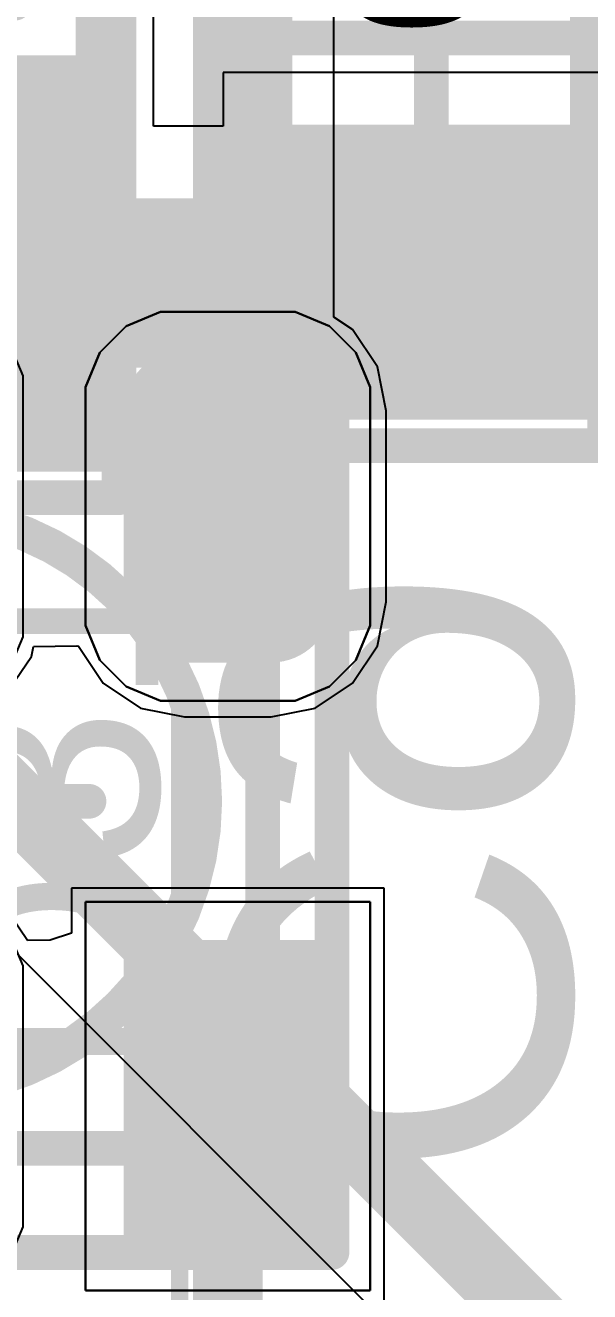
# Model space of a CAD drawing. Header units: inches. Extents: x -30 to 118, y 20 to 51.
# Drawn here: x 85.73 to 87.356, y 37.287 to 40.936 of the extents above; entities that cross this region are included whole.
import ezdxf

# ---------------------------------------------------------------- set-up
doc = ezdxf.new("R2010")
doc.units = ezdxf.units.IN
for name, color, linetype in [('Bottom Courtyard', 56, 'Continuous'), ('Bottom Layer', 5, 'Continuous'), ('Bottom Overlay', 54, 'Continuous'), ('Bottom Paste', 16, 'Continuous'), ('Bottom Solder', 6, 'Continuous'), ('Mechanical 1', 6, 'Continuous'), ('Top Assembly', 56, 'Continuous'), ('Top Component Outline', 56, 'Continuous'), ('Top Courtyard', 56, 'Continuous'), ('Top Layer', 1, 'Continuous'), ('Top Overlay', 2, 'Continuous'), ('Top Paste', 8, 'Continuous'), ('Top Solder', 216, 'Continuous')]:
    doc.layers.add(name, color=color, linetype=linetype)
doc.styles.add('Arial', font='', dxfattribs={"height": 0.2})
doc.styles.get('Arial').set_extended_font_data('Arial')

# ---------------------------------------------------------------- blocks, each defined once
blk = doc.blocks.new('APA_RGB_LED_2020_576')
at = {"layer": 'Top Layer'}
h = blk.add_hatch(color=1, dxfattribs=at)
edge = h.paths.add_edge_path()
edge.add_arc((-1.12500283, 1.02500176), 0.12499848, 90, 180)
edge.add_line((-1.25000131, 1.02500176), (-1.25000131, 0.77499972))
edge.add_arc((-1.12500283, 0.77499972), 0.12499848, 180, 270)
edge.add_line((-1.12500283, 0.6500012399999999), (-0.5749988500000001, 0.6500012399999999))
edge.add_arc((-0.5749988500000001, 0.77499972), 0.12499848, 270, 360)
edge.add_line((-0.4500003700000001, 0.77499972), (-0.4500003700000001, 1.02500176))
edge.add_arc((-0.5749988500000001, 1.02500176), 0.12499848, 0, 90)
edge.add_line((-0.5749988500000001, 1.15000024), (-1.12500283, 1.15000024))
h = blk.add_hatch(color=1, dxfattribs=at)
edge = h.paths.add_edge_path()
edge.add_arc((0.5749988500000001, 1.02500176), 0.12499848, 90, 180)
edge.add_line((0.4500003700000001, 1.02500176), (0.4500003700000001, 0.77499972))
edge.add_arc((0.5749988500000001, 0.77499972), 0.12499848, 180, 270)
edge.add_line((0.5749988500000001, 0.6500012399999999), (1.12500283, 0.6500012399999999))
edge.add_arc((1.12500283, 0.77499972), 0.12499848, 270, 360)
edge.add_line((1.25000131, 0.77499972), (1.25000131, 1.02500176))
edge.add_arc((1.12500283, 1.02500176), 0.12499848, 0, 90)
edge.add_line((1.12500283, 1.15000024), (0.5749988500000001, 1.15000024))
h = blk.add_hatch(color=1, dxfattribs=at)
edge = h.paths.add_edge_path()
edge.add_arc((-1.17500019, 0.07499858), 0.07500112, 90, 180)
edge.add_line((-1.25000131, 0.07499858000000001), (-1.25000131, -0.07499857999999998))
edge.add_arc((-1.17500019, -0.07499858), 0.07500112, 180, 270)
edge.add_line((-1.17500019, -0.1499997), (-0.52500149, -0.1499997))
edge.add_arc((-0.52500149, -0.07499858), 0.07500112, 270, 360)
edge.add_line((-0.4500003699999999, -0.07499858), (-0.4500003699999999, 0.07499858))
edge.add_arc((-0.52500149, 0.07499858), 0.07500112, 0, 90)
edge.add_line((-0.52500149, 0.1499997), (-1.17500019, 0.1499997))
h = blk.add_hatch(color=1, dxfattribs=at)
edge = h.paths.add_edge_path()
edge.add_arc((0.52500149, 0.07499858), 0.07500112, 90, 180)
edge.add_line((0.4500003699999999, 0.07499858000000001), (0.4500003699999999, -0.07499857999999998))
edge.add_arc((0.52500149, -0.07499858), 0.07500112, 180, 270)
edge.add_line((0.52500149, -0.1499997), (1.17500019, -0.1499997))
edge.add_arc((1.17500019, -0.07499858), 0.07500112, 270, 360)
edge.add_line((1.25000131, -0.07499858), (1.25000131, 0.07499858))
edge.add_arc((1.17500019, 0.07499858), 0.07500112, 0, 90)
edge.add_line((1.17500019, 0.1499997), (0.52500149, 0.1499997))
blk.add_hatch(color=1, dxfattribs=at).paths.add_polyline_path([(-1.25000131, -0.65000124), (-0.45000037, -0.65000124), (-0.45000037, -1.15000024), (-1.25000131, -1.15000024)])
h = blk.add_hatch(color=1, dxfattribs=at)
edge = h.paths.add_edge_path()
edge.add_arc((0.5749988500000001, -0.77499972), 0.12499848, 90, 180)
edge.add_line((0.4500003700000001, -0.77499972), (0.4500003700000001, -1.02500176))
edge.add_arc((0.5749988500000001, -1.02500176), 0.12499848, 180, 270)
edge.add_line((0.5749988500000001, -1.15000024), (1.12500283, -1.15000024))
edge.add_arc((1.12500283, -1.02500176), 0.12499848, 270, 360)
edge.add_line((1.25000131, -1.02500176), (1.25000131, -0.77499972))
edge.add_arc((1.12500283, -0.77499972), 0.12499848, 0, 90)
edge.add_line((1.12500283, -0.6500012399999999), (0.5749988500000001, -0.6500012399999999))
at = {"layer": 'Top Paste'}
h = blk.add_hatch(color=8, dxfattribs=at)
edge = h.paths.add_edge_path()
edge.add_arc((-1.12500283, 1.02500176), 0.12499848, 90, 180)
edge.add_line((-1.25000131, 1.02500176), (-1.25000131, 0.77499972))
edge.add_arc((-1.12500283, 0.77499972), 0.12499848, 180, 270)
edge.add_line((-1.12500283, 0.6500012399999999), (-0.5749988500000001, 0.6500012399999999))
edge.add_arc((-0.5749988500000001, 0.77499972), 0.12499848, 270, 360)
edge.add_line((-0.4500003700000001, 0.77499972), (-0.4500003700000001, 1.02500176))
edge.add_arc((-0.5749988500000001, 1.02500176), 0.12499848, 0, 90)
edge.add_line((-0.5749988500000001, 1.15000024), (-1.12500283, 1.15000024))
h = blk.add_hatch(color=8, dxfattribs=at)
edge = h.paths.add_edge_path()
edge.add_arc((0.5749988500000001, 1.02500176), 0.12499848, 90, 180)
edge.add_line((0.4500003700000001, 1.02500176), (0.4500003700000001, 0.77499972))
edge.add_arc((0.5749988500000001, 0.77499972), 0.12499848, 180, 270)
edge.add_line((0.5749988500000001, 0.6500012399999999), (1.12500283, 0.6500012399999999))
edge.add_arc((1.12500283, 0.77499972), 0.12499848, 270, 360)
edge.add_line((1.25000131, 0.77499972), (1.25000131, 1.02500176))
edge.add_arc((1.12500283, 1.02500176), 0.12499848, 0, 90)
edge.add_line((1.12500283, 1.15000024), (0.5749988500000001, 1.15000024))
h = blk.add_hatch(color=8, dxfattribs=at)
edge = h.paths.add_edge_path()
edge.add_arc((-1.17500019, 0.07499858), 0.07500112, 90, 180)
edge.add_line((-1.25000131, 0.07499858000000001), (-1.25000131, -0.07499857999999998))
edge.add_arc((-1.17500019, -0.07499858), 0.07500112, 180, 270)
edge.add_line((-1.17500019, -0.1499997), (-0.52500149, -0.1499997))
edge.add_arc((-0.52500149, -0.07499858), 0.07500112, 270, 360)
edge.add_line((-0.4500003699999999, -0.07499858), (-0.4500003699999999, 0.07499858))
edge.add_arc((-0.52500149, 0.07499858), 0.07500112, 0, 90)
edge.add_line((-0.52500149, 0.1499997), (-1.17500019, 0.1499997))
h = blk.add_hatch(color=8, dxfattribs=at)
edge = h.paths.add_edge_path()
edge.add_arc((0.52500149, 0.07499858), 0.07500112, 90, 180)
edge.add_line((0.4500003699999999, 0.07499858000000001), (0.4500003699999999, -0.07499857999999998))
edge.add_arc((0.52500149, -0.07499858), 0.07500112, 180, 270)
edge.add_line((0.52500149, -0.1499997), (1.17500019, -0.1499997))
edge.add_arc((1.17500019, -0.07499858), 0.07500112, 270, 360)
edge.add_line((1.25000131, -0.07499858), (1.25000131, 0.07499858))
edge.add_arc((1.17500019, 0.07499858), 0.07500112, 0, 90)
edge.add_line((1.17500019, 0.1499997), (0.52500149, 0.1499997))
blk.add_hatch(color=8, dxfattribs=at).paths.add_polyline_path([(-1.25000131, -0.65000124), (-0.45000037, -0.65000124), (-0.45000037, -1.15000024), (-1.25000131, -1.15000024)])
h = blk.add_hatch(color=8, dxfattribs=at)
edge = h.paths.add_edge_path()
edge.add_arc((0.5749988500000001, -0.77499972), 0.12499848, 90, 180)
edge.add_line((0.4500003700000001, -0.77499972), (0.4500003700000001, -1.02500176))
edge.add_arc((0.5749988500000001, -1.02500176), 0.12499848, 180, 270)
edge.add_line((0.5749988500000001, -1.15000024), (1.12500283, -1.15000024))
edge.add_arc((1.12500283, -1.02500176), 0.12499848, 270, 360)
edge.add_line((1.25000131, -1.02500176), (1.25000131, -0.77499972))
edge.add_arc((1.12500283, -0.77499972), 0.12499848, 0, 90)
edge.add_line((1.12500283, -0.6500012399999999), (0.5749988500000001, -0.6500012399999999))
at = {"layer": 'Top Solder'}
h = blk.add_hatch(color=216, dxfattribs=at)
edge = h.paths.add_edge_path()
edge.add_arc((-1.12500283, 1.02500176), 0.17499838, 90, 180)
edge.add_line((-1.30000121, 1.02500176), (-1.30000121, 0.77499972))
edge.add_arc((-1.12500283, 0.77499972), 0.17499838, 180, 270)
edge.add_line((-1.12500283, 0.6000013399999999), (-0.5749988500000001, 0.6000013399999999))
edge.add_arc((-0.5749988500000001, 0.77499972), 0.17499838, 270, 360)
edge.add_line((-0.4000004700000001, 0.77499972), (-0.4000004700000001, 1.02500176))
edge.add_arc((-0.5749988500000001, 1.02500176), 0.17499838, 0, 90)
edge.add_line((-0.5749988500000001, 1.20000014), (-1.12500283, 1.20000014))
h = blk.add_hatch(color=216, dxfattribs=at)
edge = h.paths.add_edge_path()
edge.add_arc((0.5749988500000001, 1.02500176), 0.17499838, 90, 180)
edge.add_line((0.4000004700000001, 1.02500176), (0.4000004700000001, 0.77499972))
edge.add_arc((0.5749988500000001, 0.77499972), 0.17499838, 180, 270)
edge.add_line((0.5749988500000001, 0.6000013399999999), (1.12500283, 0.6000013399999999))
edge.add_arc((1.12500283, 0.77499972), 0.17499838, 270, 360)
edge.add_line((1.30000121, 0.77499972), (1.30000121, 1.02500176))
edge.add_arc((1.12500283, 1.02500176), 0.17499838, 0, 90)
edge.add_line((1.12500283, 1.20000014), (0.5749988500000001, 1.20000014))
h = blk.add_hatch(color=216, dxfattribs=at)
edge = h.paths.add_edge_path()
edge.add_arc((-1.17500019, 0.07499858), 0.12500102, 90, 180)
edge.add_line((-1.30000121, 0.07499858000000001), (-1.30000121, -0.07499857999999998))
edge.add_arc((-1.17500019, -0.07499858), 0.12500102, 180, 270)
edge.add_line((-1.17500019, -0.1999996), (-0.52500149, -0.1999996))
edge.add_arc((-0.52500149, -0.07499858), 0.12500102, 270, 360)
edge.add_line((-0.4000004699999999, -0.07499858), (-0.4000004699999999, 0.07499858))
edge.add_arc((-0.52500149, 0.07499858), 0.12500102, 0, 90)
edge.add_line((-0.52500149, 0.1999996), (-1.17500019, 0.1999996))
h = blk.add_hatch(color=216, dxfattribs=at)
edge = h.paths.add_edge_path()
edge.add_arc((0.52500149, 0.07499858), 0.12500102, 90, 180)
edge.add_line((0.4000004699999999, 0.07499858000000001), (0.4000004699999999, -0.07499857999999998))
edge.add_arc((0.52500149, -0.07499858), 0.12500102, 180, 270)
edge.add_line((0.52500149, -0.1999996), (1.17500019, -0.1999996))
edge.add_arc((1.17500019, -0.07499858), 0.12500102, 270, 360)
edge.add_line((1.30000121, -0.07499858), (1.30000121, 0.07499858))
edge.add_arc((1.17500019, 0.07499858), 0.12500102, 0, 90)
edge.add_line((1.17500019, 0.1999996), (0.52500149, 0.1999996))
blk.add_hatch(color=216, dxfattribs=at).paths.add_polyline_path([(-1.30000121, -0.6000013399999999), (-0.4000004699999999, -0.6000013399999999), (-0.4000004699999999, -1.20000014), (-1.30000121, -1.20000014)])
h = blk.add_hatch(color=216, dxfattribs=at)
edge = h.paths.add_edge_path()
edge.add_arc((0.5749988500000001, -0.77499972), 0.17499838, 90, 180)
edge.add_line((0.4000004700000001, -0.77499972), (0.4000004700000001, -1.02500176))
edge.add_arc((0.5749988500000001, -1.02500176), 0.17499838, 180, 270)
edge.add_line((0.5749988500000001, -1.20000014), (1.12500283, -1.20000014))
edge.add_arc((1.12500283, -1.02500176), 0.17499838, 270, 360)
edge.add_line((1.30000121, -1.02500176), (1.30000121, -0.77499972))
edge.add_arc((1.12500283, -0.77499972), 0.17499838, 0, 90)
edge.add_line((1.12500283, -0.6000013399999999), (0.5749988500000001, -0.6000013399999999))
at = {"layer": 'Top Component Outline'}
for points in [[(-1.00000054, 1.00000054, 0.0999998, 0.0999998, 0), (-1.00000054, -1.00000054, 0.0999998, 0.0999998, 0)], [(-1.00000054, 1.00000054, 0.0999998, 0.0999998, 0), (1.00000054, 1.00000054, 0.0999998, 0.0999998, 0)], [(1.00000054, 1.00000054, 0.0999998, 0.0999998, 0), (1.00000054, -1.00000054, 0.0999998, 0.0999998, 0)], [(-1.00000054, -1.00000054, 0.0999998, 0.0999998, 0), (1.00000054, -1.00000054, 0.0999998, 0.0999998, 0)]]:
    blk.add_lwpolyline(points, format="xyseb", dxfattribs=at)
for points in [[(-1.02499922, 1.00000054, 0.0499999, 0.0499999, 1), (-0.97500186, 1.00000054, 0.0499999, 0.0499999, 1)], [(-1.02499922, 1.00000054, 0.0499999, 0.0499999, 1), (-0.97500186, 1.00000054, 0.0499999, 0.0499999, 1)], [(0.97500186, 1.00000054, 0.0499999, 0.0499999, 1), (1.02499922, 1.00000054, 0.0499999, 0.0499999, 1)], [(0.97500186, 1.00000054, 0.0499999, 0.0499999, 1), (1.02499922, 1.00000054, 0.0499999, 0.0499999, 1)], [(-1.02499922, -1.00000054, 0.0499999, 0.0499999, 1), (-0.97500186, -1.00000054, 0.0499999, 0.0499999, 1)], [(-1.02499922, -1.00000054, 0.0499999, 0.0499999, 1), (-0.97500186, -1.00000054, 0.0499999, 0.0499999, 1)], [(0.97500186, -1.00000054, 0.0499999, 0.0499999, 1), (1.02499922, -1.00000054, 0.0499999, 0.0499999, 1)], [(0.97500186, -1.00000054, 0.0499999, 0.0499999, 1), (1.02499922, -1.00000054, 0.0499999, 0.0499999, 1)]]:
    blk.add_lwpolyline(points, format="xyseb", close=True, dxfattribs=at)
at = {"layer": 'Top Courtyard'}
for points in [[(-1.29999994, 1.20000014, 0.0999998, 0.0999998, 0), (1.29999994, 1.20000014, 0.0999998, 0.0999998, 0)], [(-1.29999994, 1.20000014, 0.0999998, 0.0999998, 0), (-1.29999994, -1.20000014, 0.0999998, 0.0999998, 0)], [(1.29999994, 1.20000014, 0.0999998, 0.0999998, 0), (1.29999994, -1.20000014, 0.0999998, 0.0999998, 0)], [(0, 0.499999, 0.0999998, 0.0999998, 0), (0, -0.499999, 0.0999998, 0.0999998, 0)], [(-0.499999, 0, 0.0999998, 0.0999998, 0), (0.499999, 0, 0.0999998, 0.0999998, 0)], [(-1.29999994, -1.20000014, 0.0999998, 0.0999998, 0), (1.29999994, -1.20000014, 0.0999998, 0.0999998, 0)]]:
    blk.add_lwpolyline(points, format="xyseb", dxfattribs=at)
for points in [[(-1.32499862, 1.20000014, 0.0499999, 0.0499999, 1), (-1.27500126, 1.20000014, 0.0499999, 0.0499999, 1)], [(-1.32499862, 1.20000014, 0.0499999, 0.0499999, 1), (-1.27500126, 1.20000014, 0.0499999, 0.0499999, 1)], [(1.27500126, 1.20000014, 0.0499999, 0.0499999, 1), (1.32499862, 1.20000014, 0.0499999, 0.0499999, 1)], [(1.27500126, 1.20000014, 0.0499999, 0.0499999, 1), (1.32499862, 1.20000014, 0.0499999, 0.0499999, 1)], [(-0.02499868, 0.499999, 0.0499999, 0.0499999, 1), (0.02499868, 0.499999, 0.0499999, 0.0499999, 1)], [(-0.5249976799999999, 0, 0.0499999, 0.0499999, 1), (-0.47500032, 0, 0.0499999, 0.0499999, 1)], [(0.47500032, 0, 0.0499999, 0.0499999, 1), (0.5249976799999999, 0, 0.0499999, 0.0499999, 1)], [(-0.02499868, -0.499999, 0.0499999, 0.0499999, 1), (0.02499868, -0.499999, 0.0499999, 0.0499999, 1)], [(-1.32499862, -1.20000014, 0.0499999, 0.0499999, 1), (-1.27500126, -1.20000014, 0.0499999, 0.0499999, 1)], [(-1.32499862, -1.20000014, 0.0499999, 0.0499999, 1), (-1.27500126, -1.20000014, 0.0499999, 0.0499999, 1)], [(1.27500126, -1.20000014, 0.0499999, 0.0499999, 1), (1.32499862, -1.20000014, 0.0499999, 0.0499999, 1)], [(1.27500126, -1.20000014, 0.0499999, 0.0499999, 1), (1.32499862, -1.20000014, 0.0499999, 0.0499999, 1)]]:
    blk.add_lwpolyline(points, format="xyseb", close=True, dxfattribs=at)
at = {"layer": 'Top Overlay'}
for p, q in [((-1.29294636, 1.2688951), (-1.1937111, 1.30999992)), ((-1.1937111, 1.30999992), (-1.1400028, 1.30999992)), ((-1.1400028, 1.30999992), (-1.1400028, 1.30999992)), ((-1.1400028, 1.30999992), (-0.55999888, 1.30999992)), ((-0.55999888, 1.30999992), (-0.5062931199999999, 1.30999992)), ((-0.5062931199999999, 1.30999992), (-0.4070578599999999, 1.2688951)), ((0.40705532, 1.2688951), (0.50629058, 1.30999992)), ((0.50629058, 1.30999992), (0.55999888, 1.30999992)), ((0.55999888, 1.30999992), (0.55999888, 1.30999992)), ((0.55999888, 1.30999992), (1.1400028, 1.30999992)), ((1.1400028, 1.30999992), (1.19370856, 1.30999992)), ((1.19370856, 1.30999992), (1.29294382, 1.2688951)), ((-1.36889744, 1.19294402), (-1.29294636, 1.2688951)), ((-0.4070578599999999, 1.2688951), (-0.33110678, 1.19294402)), ((0.33110424, 1.19294402), (0.40705532, 1.2688951)), ((1.29294382, 1.2688951), (1.3688949, 1.19294402)), ((-1.41000226, 1.09370876), (-1.36889744, 1.19294402)), ((-0.33110678, 1.19294402), (-0.28999942, 1.09370876)), ((0.28999942, 1.09370876), (0.33110424, 1.19294402)), ((1.3688949, 1.19294402), (1.41000226, 1.09370876)), ((-1.41000226, 1.04000046), (-1.41000226, 1.09370876)), ((-0.28999942, 1.09370876), (-0.28999942, 1.04000046)), ((0.28999942, 1.04000046), (0.28999942, 1.09370876)), ((1.41000226, 1.09370876), (1.41000226, 1.04000046)), ((-1.41000226, 0.76000102), (-1.41000226, 1.04000046)), ((-0.28999942, 1.04000046), (-0.28999942, 1.04000046)), ((-0.28999942, 1.04000046), (-0.28999942, 0.76000102)), ((0.28999942, 0.76000102), (0.28999942, 1.04000046)), ((1.41000226, 1.04000046), (1.41000226, 1.04000046)), ((1.41000226, 1.04000046), (1.41000226, 0.76000102)), ((-1.41000226, 0.76000102), (-1.41000226, 0.76000102)), ((-1.41000226, 0.70629526), (-1.41000226, 0.76000102)), ((-0.28999942, 0.76000102), (-0.28999942, 0.70629526)), ((0.28999942, 0.76000102), (0.28999942, 0.76000102)), ((0.28999942, 0.70629526), (0.28999942, 0.76000102)), ((1.41000226, 0.76000102), (1.41000226, 0.70629526)), ((-1.36889744, 0.60706), (-1.41000226, 0.70629526)), ((-0.28999942, 0.70629526), (-0.33110678, 0.60706)), ((0.33110424, 0.60706), (0.28999942, 0.70629526)), ((1.41000226, 0.70629526), (1.3688949, 0.60706)), ((-1.29294636, 0.53110892), (-1.36889744, 0.60706)), ((-0.33110678, 0.60706), (-0.4070578599999999, 0.53110892)), ((0.40705532, 0.53110892), (0.33110424, 0.60706)), ((1.3688949, 0.60706), (1.29294382, 0.53110892)), ((-1.1937111, 0.49000156), (-1.29294636, 0.53110892)), ((-0.4070578599999999, 0.53110892), (-0.5062931199999999, 0.49000156)), ((0.50629058, 0.49000156), (0.40705532, 0.53110892)), ((1.29294382, 0.53110892), (1.19370856, 0.49000156)), ((-1.1400028, 0.49000156), (-1.1937111, 0.49000156)), ((-0.55999888, 0.49000156), (-1.1400028, 0.49000156)), ((-0.5062931199999999, 0.49000156), (-0.55999888, 0.49000156)), ((-0.55999888, 0.49000156), (-0.55999888, 0.49000156)), ((0.55999888, 0.49000156), (0.50629058, 0.49000156)), ((1.1400028, 0.49000156), (0.55999888, 0.49000156)), ((1.19370856, 0.49000156), (1.1400028, 0.49000156)), ((1.1400028, 0.49000156), (1.1400028, 0.49000156)), ((-1.2257532, 0.30999938), (-1.31028948, 0.2749854799999999)), ((-1.18000272, 0.30999938), (-1.2257532, 0.30999938)), ((-0.51999896, 0.30999938), (-1.18000272, 0.30999938)), ((-0.4742510199999999, 0.30999938), (-0.51999896, 0.30999938)), ((-0.51999896, 0.30999938), (-0.51999896, 0.30999938)), ((-0.38971474, 0.2749854799999999), (-0.4742510199999999, 0.30999938)), ((0.47424848, 0.30999938), (0.3897122, 0.2749854799999999)), ((0.51999896, 0.30999938), (0.47424848, 0.30999938)), ((1.18000272, 0.30999938), (0.51999896, 0.30999938)), ((1.22575066, 0.30999938), (1.18000272, 0.30999938)), ((1.18000272, 0.30999938), (1.18000272, 0.30999938)), ((1.31028694, 0.2749854799999999), (1.22575066, 0.30999938)), ((-1.31028948, 0.2749854799999999), (-1.37498836, 0.2102866)), ((-0.32501586, 0.2102866), (-0.38971474, 0.2749854799999999)), ((0.3897122, 0.2749854799999999), (0.32501332, 0.2102866)), ((1.37498582, 0.2102866), (1.31028694, 0.2749854799999999)), ((-1.37498836, 0.2102866), (-1.41000226, 0.12575032)), ((-0.28999942, 0.12575032), (-0.32501586, 0.2102866)), ((0.32501332, 0.2102866), (0.28999942, 0.12575032)), ((1.41000226, 0.12575032), (1.37498582, 0.2102866)), ((-1.41000226, 0.12575032), (-1.41000226, 0.07999983999999999)), ((-0.28999942, 0.07999983999999999), (-0.28999942, 0.12575032)), ((0.28999942, 0.12575032), (0.28999942, 0.07999983999999999)), ((1.41000226, 0.07999983999999999), (1.41000226, 0.12575032)), ((-1.41000226, 0.07999983999999999), (-1.41000226, -0.07999983999999999)), ((-1.41000226, 0.07999983999999999), (-1.41000226, 0.07999983999999999)), ((-0.28999942, -0.07999983999999999), (-0.28999942, 0.07999983999999999)), ((0.28999942, 0.07999983999999999), (0.28999942, -0.07999983999999999)), ((0.28999942, 0.07999983999999999), (0.28999942, 0.07999983999999999)), ((1.41000226, -0.07999983999999999), (1.41000226, 0.07999983999999999)), ((-1.41000226, -0.07999983999999999), (-1.41000226, -0.12574778)), ((-0.28999942, -0.12574778), (-0.28999942, -0.07999983999999999)), ((-0.28999942, -0.07999983999999999), (-0.28999942, -0.07999983999999999)), ((0.28999942, -0.07999983999999999), (0.28999942, -0.12574778)), ((1.41000226, -0.12574778), (1.41000226, -0.07999983999999999)), ((1.41000226, -0.07999983999999999), (1.41000226, -0.07999983999999999)), ((-1.41000226, -0.12574778), (-1.37498836, -0.21028406)), ((-0.32501586, -0.21028406), (-0.28999942, -0.12574778)), ((0.28999942, -0.12574778), (0.32501332, -0.21028406)), ((1.37498582, -0.21028406), (1.41000226, -0.12574778)), ((-1.37498836, -0.21028406), (-1.31028948, -0.27498294)), ((-0.38971474, -0.27498294), (-0.32501586, -0.21028406)), ((0.32501332, -0.21028406), (0.3897122, -0.27498294)), ((1.31028694, -0.27498294), (1.37498582, -0.21028406)), ((-1.31028948, -0.27498294), (-1.2257532, -0.30999938)), ((-0.4742510199999999, -0.30999938), (-0.38971474, -0.27498294)), ((0.3897122, -0.27498294), (0.47424848, -0.30999938)), ((1.22575066, -0.30999938), (1.31028694, -0.27498294)), ((-1.2257532, -0.30999938), (-1.18000272, -0.30999938)), ((-1.18000272, -0.30999938), (-1.18000272, -0.30999938)), ((-1.18000272, -0.30999938), (-0.51999896, -0.30999938)), ((-0.51999896, -0.30999938), (-0.4742510199999999, -0.30999938)), ((0.47424848, -0.30999938), (0.51999896, -0.30999938)), ((0.51999896, -0.30999938), (0.51999896, -0.30999938)), ((0.51999896, -0.30999938), (1.18000272, -0.30999938)), ((1.18000272, -0.30999938), (1.22575066, -0.30999938)), ((-1.40999972, -1.30999992), (-1.40999972, -0.48999902)), ((-1.40999972, -0.48999902), (-0.28999942, -0.48999902)), ((-0.28999942, -0.48999902), (-0.28999942, -1.30999992)), ((0.40705532, -0.53110638), (0.50629058, -0.49000156)), ((0.50629058, -0.49000156), (0.55999888, -0.49000156)), ((0.55999888, -0.49000156), (0.55999888, -0.49000156)), ((0.55999888, -0.49000156), (1.1400028, -0.49000156)), ((1.1400028, -0.49000156), (1.19370856, -0.49000156)), ((1.19370856, -0.49000156), (1.29294382, -0.53110638)), ((0.33110424, -0.60705746), (0.40705532, -0.53110638)), ((1.29294382, -0.53110638), (1.3688949, -0.60705746)), ((0.28999942, -0.70629272), (0.33110424, -0.60705746)), ((1.3688949, -0.60705746), (1.41000226, -0.70629272)), ((0.28999942, -0.76000102), (0.28999942, -0.70629272)), ((1.41000226, -0.70629272), (1.41000226, -0.76000102)), ((0.28999942, -1.04000046), (0.28999942, -0.76000102)), ((1.41000226, -0.76000102), (1.41000226, -0.76000102)), ((1.41000226, -0.76000102), (1.41000226, -1.04000046)), ((0.28999942, -1.04000046), (0.28999942, -1.04000046)), ((0.28999942, -1.09370622), (0.28999942, -1.04000046)), ((1.41000226, -1.04000046), (1.41000226, -1.09370622)), ((0.33110424, -1.19294148), (0.28999942, -1.09370622)), ((1.41000226, -1.09370622), (1.3688949, -1.19294148)), ((0.40705532, -1.26889256), (0.33110424, -1.19294148)), ((1.3688949, -1.19294148), (1.29294382, -1.26889256)), ((0.50629058, -1.30999992), (0.40705532, -1.26889256)), ((1.29294382, -1.26889256), (1.19370856, -1.30999992)), ((-0.28999942, -1.30999992), (-1.40999972, -1.30999992)), ((0.55999888, -1.30999992), (0.50629058, -1.30999992)), ((1.1400028, -1.30999992), (0.55999888, -1.30999992)), ((1.19370856, -1.30999992), (1.1400028, -1.30999992)), ((1.1400028, -1.30999992), (1.1400028, -1.30999992))]:
    blk.add_line(p, q, dxfattribs=at)
at = {"layer": 'Top Courtyard', "style": 'Arial'}
blk.add_text('D31', height=0.5999987999999999, dxfattribs=at).set_placement((-0.79999078, -0.6999909799999999))
blk = doc.blocks.new('TQFP80P1200X1200X120_44N_B_588')
at = {"layer": 'Bottom Courtyard'}
for points in [[(-6.97499748, -6.97502542, 0.0499999, 0.0499999, 0), (-6.97499748, 6.975010179999999, 0.0499999, 0.0499999, 0)], [(6.97498732, 6.975010179999999, 0.0499999, 0.0499999, 0), (-6.97499748, 6.975010179999999, 0.0499999, 0.0499999, 0)]]:
    blk.add_lwpolyline(points, format="xyseb", dxfattribs=at)
blk.add_lwpolyline([(-6.98749682, 6.975010179999999, 0.02499868, 0.02499868, 1), (-6.96249814, 6.975010179999999, 0.02499868, 0.02499868, 1)], format="xyseb", close=True, dxfattribs=at)
blk.add_lwpolyline([(-6.98749682, 6.975010179999999, 0.02499868, 0.02499868, 1), (-6.96249814, 6.975010179999999, 0.02499868, 0.02499868, 1)], format="xyseb", close=True, dxfattribs=at)
blk = doc.blocks.new('CAPC1608X06L_B_591')
at = {"layer": 'Bottom Layer'}
for points in [[(-0.2999994, 0.4000004699999999), (-0.2999994, -0.4000004699999999), (-1.05000044, -0.4000004699999999), (-1.05000044, 0.4000004699999999)], [(1.05000044, 0.4000004699999999), (1.05000044, -0.4000004699999999), (0.2999994, -0.4000004699999999), (0.2999994, 0.4000004699999999)]]:
    blk.add_hatch(color=5, dxfattribs=at).paths.add_polyline_path(points)
at = {"layer": 'Bottom Paste'}
for points in [[(-0.2999994, 0.4000004699999999), (-0.2999994, -0.4000004699999999), (-1.05000044, -0.4000004699999999), (-1.05000044, 0.4000004699999999)], [(1.05000044, 0.4000004699999999), (1.05000044, -0.4000004699999999), (0.2999994, -0.4000004699999999), (0.2999994, 0.4000004699999999)]]:
    blk.add_hatch(color=16, dxfattribs=at).paths.add_polyline_path(points)
at = {"layer": 'Bottom Solder'}
for points in [[(-0.2499995, 0.45000037), (-0.2499995, -0.45000037), (-1.10000034, -0.45000037), (-1.10000034, 0.45000037)], [(1.10000034, 0.45000037), (1.10000034, -0.45000037), (0.2499995, -0.45000037), (0.2499995, 0.45000037)]]:
    blk.add_hatch(color=6, dxfattribs=at).paths.add_polyline_path(points)
at = {"layer": 'Top Assembly'}
for points in [[(-0.8500008399999999, -0.4499991, 0.0999998, 0.0999998, 0), (-0.8500008399999999, 0.4500016399999999, 0.0999998, 0.0999998, 0)], [(0.8500008399999999, 0.4500016399999999, 0.0999998, 0.0999998, 0), (-0.8500008399999999, 0.4500016399999999, 0.0999998, 0.0999998, 0)], [(0.8500008399999999, -0.4499991, 0.0999998, 0.0999998, 0), (0.8500008399999999, 0.4500016399999999, 0.0999998, 0.0999998, 0)], [(0.8500008399999999, -0.4499991, 0.0999998, 0.0999998, 0), (-0.8500008399999999, -0.4499991, 0.0999998, 0.0999998, 0)]]:
    blk.add_lwpolyline(points, format="xyseb", dxfattribs=at)
for points in [[(-0.87499952, 0.4500016399999999, 0.0499999, 0.0499999, 1), (-0.8250021599999999, 0.4500016399999999, 0.0499999, 0.0499999, 1)], [(-0.87499952, 0.4500016399999999, 0.0499999, 0.0499999, 1), (-0.8250021599999999, 0.4500016399999999, 0.0499999, 0.0499999, 1)], [(0.8250021599999999, 0.4500016399999999, 0.0499999, 0.0499999, 1), (0.87499952, 0.4500016399999999, 0.0499999, 0.0499999, 1)], [(0.8250021599999999, 0.4500016399999999, 0.0499999, 0.0499999, 1), (0.87499952, 0.4500016399999999, 0.0499999, 0.0499999, 1)], [(-0.87499952, -0.4499991, 0.0499999, 0.0499999, 1), (-0.8250021599999999, -0.4499991, 0.0499999, 0.0499999, 1)], [(-0.87499952, -0.4499991, 0.0499999, 0.0499999, 1), (-0.8250021599999999, -0.4499991, 0.0499999, 0.0499999, 1)], [(0.8250021599999999, -0.4499991, 0.0499999, 0.0499999, 1), (0.87499952, -0.4499991, 0.0499999, 0.0499999, 1)], [(0.8250021599999999, -0.4499991, 0.0499999, 0.0499999, 1), (0.87499952, -0.4499991, 0.0499999, 0.0499999, 1)]]:
    blk.add_lwpolyline(points, format="xyseb", close=True, dxfattribs=at)
at = {"layer": 'Top Courtyard'}
for points in [[(1.17499892, 0.50000154, 0.0999998, 0.0999998, 0), (-1.17499892, 0.50000154, 0.0999998, 0.0999998, 0)], [(-1.17499892, -0.499999, 0.0999998, 0.0999998, 0), (-1.17499892, 0.50000154, 0.0999998, 0.0999998, 0)], [(1.17499892, -0.499999, 0.0999998, 0.0999998, 0), (1.17499892, 0.50000154, 0.0999998, 0.0999998, 0)], [(0, -0.4499991, 0.0999998, 0.0999998, 0), (0, 0.4500016399999999, 0.0999998, 0.0999998, 0)], [(0.4499991, 0, 0.0999998, 0.0999998, 0), (-0.4499991, 0, 0.0999998, 0.0999998, 0)], [(1.17499892, -0.499999, 0.0999998, 0.0999998, 0), (-1.17499892, -0.499999, 0.0999998, 0.0999998, 0)]]:
    blk.add_lwpolyline(points, format="xyseb", dxfattribs=at)
for points in [[(-1.1999976, 0.50000154, 0.0499999, 0.0499999, 1), (-1.15000024, 0.50000154, 0.0499999, 0.0499999, 1)], [(-1.1999976, 0.50000154, 0.0499999, 0.0499999, 1), (-1.15000024, 0.50000154, 0.0499999, 0.0499999, 1)], [(1.15000024, 0.50000154, 0.0499999, 0.0499999, 1), (1.1999976, 0.50000154, 0.0499999, 0.0499999, 1)], [(1.15000024, 0.50000154, 0.0499999, 0.0499999, 1), (1.1999976, 0.50000154, 0.0499999, 0.0499999, 1)], [(-0.02499868, 0.4500016399999999, 0.0499999, 0.0499999, 1), (0.02499868, 0.4500016399999999, 0.0499999, 0.0499999, 1)], [(-0.47499778, 0, 0.0499999, 0.0499999, 1), (-0.4250004199999999, 0, 0.0499999, 0.0499999, 1)], [(0.4250004199999999, 0, 0.0499999, 0.0499999, 1), (0.47499778, 0, 0.0499999, 0.0499999, 1)], [(-0.02499868, -0.4499991, 0.0499999, 0.0499999, 1), (0.02499868, -0.4499991, 0.0499999, 0.0499999, 1)], [(-1.1999976, -0.499999, 0.0499999, 0.0499999, 1), (-1.15000024, -0.499999, 0.0499999, 0.0499999, 1)], [(-1.1999976, -0.499999, 0.0499999, 0.0499999, 1), (-1.15000024, -0.499999, 0.0499999, 0.0499999, 1)], [(1.15000024, -0.499999, 0.0499999, 0.0499999, 1), (1.1999976, -0.499999, 0.0499999, 0.0499999, 1)], [(1.15000024, -0.499999, 0.0499999, 0.0499999, 1), (1.1999976, -0.499999, 0.0499999, 0.0499999, 1)]]:
    blk.add_lwpolyline(points, format="xyseb", close=True, dxfattribs=at)
at = {"layer": 'Top Assembly', "style": 'Arial', "text_generation_flag": 2}
blk.add_text('C9', height=0.3809999999999999, rotation=-180, dxfattribs=at).set_placement((-0.6849491, 0.14163294))
blk = doc.blocks.new('CAPC2012X11L_B_592')
at = {"layer": 'Bottom Layer'}
for points in [[(-0.2000008700000001, 0.69999987), (-0.2000008699999999, -0.69999987), (-1.30000121, -0.69999987), (-1.30000121, 0.69999987)], [(1.29999867, 0.69999987), (1.29999867, -0.69999987), (0.1999983300000001, -0.69999987), (0.1999983299999999, 0.69999987)]]:
    blk.add_hatch(color=5, dxfattribs=at).paths.add_polyline_path(points)
at = {"layer": 'Bottom Paste'}
for points in [[(-0.2000008700000001, 0.69999987), (-0.2000008699999999, -0.69999987), (-1.30000121, -0.69999987), (-1.30000121, 0.69999987)], [(1.29999867, 0.69999987), (1.29999867, -0.69999987), (0.1999983300000001, -0.69999987), (0.1999983299999999, 0.69999987)]]:
    blk.add_hatch(color=16, dxfattribs=at).paths.add_polyline_path(points)
at = {"layer": 'Bottom Solder'}
for points in [[(-0.1500009700000001, 0.74999977), (-0.1500009699999999, -0.74999977), (-1.35000111, -0.74999977), (-1.35000111, 0.74999977)], [(1.34999857, 0.74999977), (1.34999857, -0.74999977), (0.1499984300000001, -0.74999977), (0.1499984299999999, 0.74999977)]]:
    blk.add_hatch(color=6, dxfattribs=at).paths.add_polyline_path(points)
at = {"layer": 'Top Assembly'}
for points in [[(-1.10000034, -0.72500236, 0.0999998, 0.0999998, 0), (-1.10000034, 0.72499982, 0.0999998, 0.0999998, 0)], [(1.0999978, 0.72499982, 0.0999998, 0.0999998, 0), (-1.10000034, 0.72499982, 0.0999998, 0.0999998, 0)], [(1.0999978, -0.72500236, 0.0999998, 0.0999998, 0), (1.0999978, 0.72499982, 0.0999998, 0.0999998, 0)], [(1.0999978, -0.72500236, 0.0999998, 0.0999998, 0), (-1.10000034, -0.72500236, 0.0999998, 0.0999998, 0)]]:
    blk.add_lwpolyline(points, format="xyseb", dxfattribs=at)
for points in [[(-1.12499902, 0.72499982, 0.0499999, 0.0499999, 1), (-1.07500166, 0.72499982, 0.0499999, 0.0499999, 1)], [(-1.12499902, 0.72499982, 0.0499999, 0.0499999, 1), (-1.07500166, 0.72499982, 0.0499999, 0.0499999, 1)], [(1.07499912, 0.72499982, 0.0499999, 0.0499999, 1), (1.12499648, 0.72499982, 0.0499999, 0.0499999, 1)], [(1.07499912, 0.72499982, 0.0499999, 0.0499999, 1), (1.12499648, 0.72499982, 0.0499999, 0.0499999, 1)], [(-1.12499902, -0.72500236, 0.0499999, 0.0499999, 1), (-1.07500166, -0.72500236, 0.0499999, 0.0499999, 1)], [(-1.12499902, -0.72500236, 0.0499999, 0.0499999, 1), (-1.07500166, -0.72500236, 0.0499999, 0.0499999, 1)], [(1.07499912, -0.72500236, 0.0499999, 0.0499999, 1), (1.12499648, -0.72500236, 0.0499999, 0.0499999, 1)], [(1.07499912, -0.72500236, 0.0499999, 0.0499999, 1), (1.12499648, -0.72500236, 0.0499999, 0.0499999, 1)]]:
    blk.add_lwpolyline(points, format="xyseb", close=True, dxfattribs=at)
at = {"layer": 'Top Courtyard'}
for points in [[(-1.42500096, -0.8000009399999999, 0.0999998, 0.0999998, 0), (-1.42500096, 0.7999984, 0.0999998, 0.0999998, 0)], [(1.42499842, 0.7999984, 0.0999998, 0.0999998, 0), (-1.42500096, 0.7999984, 0.0999998, 0.0999998, 0)], [(1.42499842, -0.8000009399999999, 0.0999998, 0.0999998, 0), (1.42499842, 0.7999984, 0.0999998, 0.0999998, 0)], [(0, -0.50000154, 0.0999998, 0.0999998, 0), (0, 0.499999, 0.0999998, 0.0999998, 0)], [(0.499999, 0, 0.0999998, 0.0999998, 0), (-0.50000154, 0, 0.0999998, 0.0999998, 0)], [(1.42499842, -0.8000009399999999, 0.0999998, 0.0999998, 0), (-1.42500096, -0.8000009399999999, 0.0999998, 0.0999998, 0)]]:
    blk.add_lwpolyline(points, format="xyseb", dxfattribs=at)
for points in [[(-1.44999964, 0.7999984, 0.0499999, 0.0499999, 1), (-1.40000228, 0.7999984, 0.0499999, 0.0499999, 1)], [(-1.44999964, 0.7999984, 0.0499999, 0.0499999, 1), (-1.40000228, 0.7999984, 0.0499999, 0.0499999, 1)], [(1.39999974, 0.7999984, 0.0499999, 0.0499999, 1), (1.4499971, 0.7999984, 0.0499999, 0.0499999, 1)], [(1.39999974, 0.7999984, 0.0499999, 0.0499999, 1), (1.4499971, 0.7999984, 0.0499999, 0.0499999, 1)], [(-0.02499868, 0.499999, 0.0499999, 0.0499999, 1), (0.02499868, 0.499999, 0.0499999, 0.0499999, 1)], [(-0.52500022, 0, 0.0499999, 0.0499999, 1), (-0.47500286, 0, 0.0499999, 0.0499999, 1)], [(0.47500032, 0, 0.0499999, 0.0499999, 1), (0.5249976799999999, 0, 0.0499999, 0.0499999, 1)], [(-0.02499868, -0.50000154, 0.0499999, 0.0499999, 1), (0.02499868, -0.50000154, 0.0499999, 0.0499999, 1)], [(-1.44999964, -0.8000009399999999, 0.0499999, 0.0499999, 1), (-1.40000228, -0.8000009399999999, 0.0499999, 0.0499999, 1)], [(-1.44999964, -0.8000009399999999, 0.0499999, 0.0499999, 1), (-1.40000228, -0.8000009399999999, 0.0499999, 0.0499999, 1)], [(1.39999974, -0.8000009399999999, 0.0499999, 0.0499999, 1), (1.4499971, -0.8000009399999999, 0.0499999, 0.0499999, 1)], [(1.39999974, -0.8000009399999999, 0.0499999, 0.0499999, 1), (1.4499971, -0.8000009399999999, 0.0499999, 0.0499999, 1)]]:
    blk.add_lwpolyline(points, format="xyseb", close=True, dxfattribs=at)
at = {"layer": 'Top Assembly', "style": 'Arial', "text_generation_flag": 2}
blk.add_text('C10', height=0.3809999999999999, rotation=-180, dxfattribs=at).set_placement((-0.67499992, 0.1499997))

msp = doc.modelspace()

# ---------------------------------------------------------------- linework, layer by layer
at = {"layer": 'Bottom Layer'}
for p, q in [((86.10000052, 40.64533654), (86.10000052, 41.00000182)), ((87.50000026, 40.80000222), (86.30000265999999, 40.80000222)), ((86.30000265999999, 40.80000222), (86.30000265999999, 40.64533654)), ((86.30000265999999, 40.64533654), (86.10000052, 40.64533654)), ((85.17330184, 38.79412358), (87.48371377999999, 36.48371164))]:
    msp.add_line(p, q, dxfattribs=at)
for points in [[(85.2125042, 40.23750144, 0.3999992, 0.3999992, 0), (86.88750212, 40.23750144, 0.3999992, 0.3999992, 0)], [(86.88750212, 40.23750144, 0.3999992, 0.3999992, 0), (86.90000146, 40.2250021, 0.3999992, 0.3999992, 0)], [(86.90000146, 40.2250021, 0.3999992, 0.3999992, 0), (87.99999926, 40.2250021, 0.3999992, 0.3999992, 0)], [(85.30000212, 39.10000054, 0.1999996, 0.1999996, 0), (87.70000239999999, 36.70000026, 0.1999996, 0.1999996, 0)]]:
    msp.add_lwpolyline(points, format="xyseb", dxfattribs=at)
for points in [[(86.78750232, 40.23750144, 0.1999996, 0.1999996, 1), (86.98750192, 40.23750144, 0.1999996, 0.1999996, 1)], [(86.78750232, 40.23750144, 0.1999996, 0.1999996, 1), (86.98750192, 40.23750144, 0.1999996, 0.1999996, 1)], [(86.80000165999999, 40.2250021, 0.1999996, 0.1999996, 1), (87.00000125999999, 40.2250021, 0.1999996, 0.1999996, 1)], [(86.80000165999999, 40.2250021, 0.1999996, 0.1999996, 1), (87.00000125999999, 40.2250021, 0.1999996, 0.1999996, 1)]]:
    msp.add_lwpolyline(points, format="xyseb", close=True, dxfattribs=at)
at = {"layer": 'Mechanical 1'}
for points in [[(85.41379919999999, 39.5336522, 0.0999998, 0.0999998, -0.1989114949342485), (86.00317318, 39.28952518, 0.0999998, 0.0999998, 0)], [(86.00317064, 39.28952518, 0.0999998, 0.0999998, -0.1989114949342412), (86.24729765999999, 38.7001512, 0.0999998, 0.0999998, 0)], [(86.24729765999999, 38.70015374, 0.0999998, 0.0999998, -0.1989114949342431), (86.00317064, 38.11077976, 0.0999998, 0.0999998, 0)], [(86.00317318, 38.11077976, 0.0999998, 0.0999998, -0.1989114949342565), (85.41379919999999, 37.86665274, 0.0999998, 0.0999998, 0)]]:
    msp.add_lwpolyline(points, format="xyseb", dxfattribs=at)
for points in [[(85.97817196, 39.28952518, 0.0499999, 0.0499999, 1), (86.02816931999999, 39.28952518, 0.0499999, 0.0499999, 1)], [(85.9781745, 39.28952518, 0.0499999, 0.0499999, 1), (86.02817186, 39.28952518, 0.0499999, 0.0499999, 1)], [(86.22229897999999, 38.70015374, 0.0499999, 0.0499999, 1), (86.27229634, 38.70015374, 0.0499999, 0.0499999, 1)], [(86.22229897999999, 38.7001512, 0.0499999, 0.0499999, 1), (86.27229634, 38.7001512, 0.0499999, 0.0499999, 1)], [(85.97817196, 38.11077976, 0.0499999, 0.0499999, 1), (86.02816931999999, 38.11077976, 0.0499999, 0.0499999, 1)], [(85.9781745, 38.11077976, 0.0499999, 0.0499999, 1), (86.02817186, 38.11077976, 0.0499999, 0.0499999, 1)]]:
    msp.add_lwpolyline(points, format="xyseb", close=True, dxfattribs=at)
at = {"layer": 'Top Layer'}
for p, q in [((86.61967182, 40.09516746), (86.61967182, 41.43432404)), ((86.67311088, 40.05946014), (86.61967182, 40.09516746)), ((86.74494208, 39.95195717999999), (86.67311088, 40.05946014)), ((86.77016682, 39.82515022), (86.74494208, 39.95195717999999)), ((86.77016682, 39.27514877999999), (86.77016682, 39.82515022)), ((86.74494208, 39.14834182), (86.77016682, 39.27514877999999)), ((85.68706256, 39.02688663999999), (85.74784222, 39.11785166)), ((85.74784222, 39.11785166), (85.75353689999999, 39.14648508)), ((85.75353689999999, 39.14648508), (85.87903829999999, 39.14828848)), ((85.87903829999999, 39.14828848), (85.88322676, 39.14749092)), ((85.88322676, 39.14749092), (85.954489, 39.04083886)), ((86.67311088, 39.04083886), (86.74494208, 39.14834182)), ((85.954489, 39.04083886), (86.06199196, 38.96900766)), ((86.56560792, 38.96900766), (86.67311088, 39.04083886)), ((86.06199196, 38.96900766), (86.18879892, 38.94378292)), ((86.18879892, 38.94378292), (86.43880096, 38.94378292)), ((86.43880096, 38.94378292), (86.56560792, 38.96900766)), ((86.76379904, 38.45014662), (85.86380084, 38.45014662)), ((85.86380084, 38.45014662), (85.86380084, 38.32009608)), ((86.76379904, 37.25014902), (86.76379904, 38.45014662)), ((85.73680083999999, 38.2989709), (85.68706256, 38.37341067999999)), ((85.86380084, 38.32009608), (85.80179436, 38.29996404)), ((85.80179436, 38.29996404), (85.73680083999999, 38.2989709))]:
    msp.add_line(p, q, dxfattribs=at)
for points in [[(86.31379485999999, 39.55015458, 0.1999996, 0.1999996, 0), (86.31379485999999, 42.03432283999999, 0.1999996, 0.1999996, 0)], [(86.31379485999999, 39.55015458, 0.1999996, 0.1999996, 0), (86.31379994, 39.5501495, 0.1999996, 0.1999996, 0)], [(86.31379994, 36.91379968, 0.1999996, 0.1999996, 0), (86.31379994, 37.85014782, 0.1999996, 0.1999996, 0)]]:
    msp.add_lwpolyline(points, format="xyseb", dxfattribs=at)
for points in [[(86.26379496, 39.55015458, 0.0999998, 0.0999998, 1), (86.36379476, 39.55015458, 0.0999998, 0.0999998, 1)], [(86.26379496, 39.55015458, 0.0999998, 0.0999998, 1), (86.36379476, 39.55015458, 0.0999998, 0.0999998, 1)], [(86.26380003999999, 39.5501495, 0.0999998, 0.0999998, 1), (86.36379984, 39.5501495, 0.0999998, 0.0999998, 1)], [(86.26380003999999, 37.85014782, 0.0999998, 0.0999998, 1), (86.36379984, 37.85014782, 0.0999998, 0.0999998, 1)]]:
    msp.add_lwpolyline(points, format="xyseb", close=True, dxfattribs=at)
at = {"layer": 'Top Overlay'}
for p, q in [((86.12009192, 40.11015092), (86.02085665999999, 40.06904356)), ((86.50750542, 40.11015092), (86.12009192, 40.11015092)), ((86.60674067999999, 40.06904356), (86.50750542, 40.11015092)), ((86.02085665999999, 40.06904356), (85.94490558, 39.99309248)), ((86.68269176, 39.99309248), (86.60674067999999, 40.06904356)), ((85.94490558, 39.99309248), (85.90380076, 39.89385721999999)), ((86.72379912, 39.89385721999999), (86.68269176, 39.99309248)), ((85.90380076, 39.89385721999999), (85.90380076, 39.84015146)), ((86.72379912, 39.84015146), (86.72379912, 39.89385721999999)), ((85.90380076, 39.84015146), (85.90380076, 39.26014754)), ((86.72379912, 39.26014754), (86.72379912, 39.84015146)), ((85.90380076, 39.26014754), (85.90380076, 39.20643923999999)), ((86.72379912, 39.20643923999999), (86.72379912, 39.26014754)), ((85.90380076, 39.20643923999999), (85.94490558, 39.10720397999999)), ((86.68269176, 39.10720397999999), (86.72379912, 39.20643923999999)), ((85.94490558, 39.10720397999999), (86.02085665999999, 39.0312529)), ((86.60674067999999, 39.0312529), (86.68269176, 39.10720397999999)), ((86.02085665999999, 39.0312529), (86.12009192, 38.99014808)), ((86.50750542, 38.99014808), (86.60674067999999, 39.0312529)), ((86.12009192, 38.99014808), (86.50750542, 38.99014808)), ((86.72379912, 38.41014924), (85.90379822, 38.41014924)), ((85.90379822, 38.41014924), (85.90379822, 37.29014894)), ((86.72379912, 37.29014894), (86.72379912, 38.41014924)), ((85.90379822, 37.29014894), (86.72379912, 37.29014894))]:
    msp.add_line(p, q, dxfattribs=at)

# ---------------------------------------------------------------- block references
for name, p, rotation in [('CAPC2012X11L_B_592', (85.20000232, 41.00000182), 270), ('CAPC1608X06L_B_591', (86.90000146, 40.90000202), 270), ('APA_RGB_LED_2020_576', (85.41379919999999, 38.70014866), 90), ('TQFP80P1200X1200X120_44N_B_588', (79.20000162, 32.80000044), 270)]:
    msp.add_blockref(name, p, dxfattribs=dict(rotation=rotation))

# ---------------------------------------------------------------- texts
at = {"layer": 'Bottom Overlay', "style": 'Arial', "text_generation_flag": 2}
msp.add_text('C9', height=1.00000054, rotation=270, dxfattribs=at).set_placement((86.30000265999999, 37.600001))

doc.saveas('drawing.dxf')
